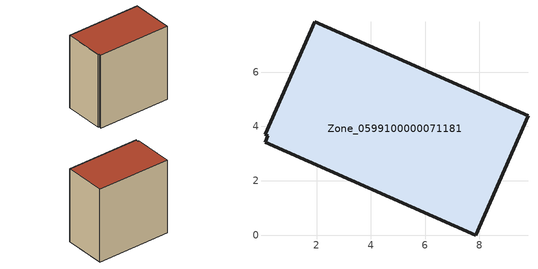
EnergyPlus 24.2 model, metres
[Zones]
Zone_0599100000071181
 floor ground (C_G): 0.21,3.66 0.11,3.71 1.93,7.85 9.79,4.39 7.86,0 0.1,3.42 z0
 wall outside (C_F): 7.86,0 9.79,4.39 1.93,7.85 0.11,3.71 0.21,3.66 0.1,3.42 7.86,0 z0:8.61
 roof outside (C_R): 0.21,3.66 0.1,3.42 7.86,0 9.79,4.39 1.93,7.85 0.11,3.71 z8.61
[BUILDING]
Pand.0599100000071181: North Axis=0; Terrain=City; Loads Convergence Tolerance Value=0.04; Temperature Convergence Tolerance Value=0.4; Solar Distribution=FullExterior; Maximum Number of Warmup Days=25; Minimum Number of Warmup Days=1
[Site:Location]
Rotterdam.The.Hague.AP_ZH_NLD Design_Conditions: Latitude=51.96; Longitude=4.45; Time Zone=1; Elevation=-4.5
[SITE:GROUNDTEMPERATURE:BUILDINGSURFACE]
18, 18, 18, 18, 18, 18, 18, 18, 18, 18, 18, 18
[MATERIAL] Thermal Absorptance=0.9; Solar Absorptance=0.7; Visible Absorptance=0.7
Name | Roughness | Thickness | Conductivity | Density | Specific Heat
G.TC.1946-1964 | MediumSmooth | 0.15 | 1 | 540 | 1210
F.TC.1946-1964 | Rough | 0.3 | 0.857143 | 1920 | 840
R.TC.1946-1964 | MediumRough | 0.2 | 0.235294 | 1500 | 1000
[CONSTRUCTION]
C_G: G.TC.1946-1964
C_F: F.TC.1946-1964
C_R: R.TC.1946-1964
[ZONE]
Zone_0599100000071181: Type=1; Multiplier=1; Ceiling Height=Autocalculate; Volume=Autocalculate; Floor Area=autocalculate; Part of Total Floor Area=Yes
[ZONEINFILTRATION:DESIGNFLOWRATE]
Infil_Zone_0599100000071181: Zone or ZoneList or Space or SpaceList=Zone_0599100000071181; Schedule=AlwaysOn; Design Flow Rate Calculation Method=Flow/Area; Flow Rate per Floor Area=0.003; Constant Term Coefficient=1; Temperature Term Coefficient=0; Velocity Term Coefficient=0; Velocity Squared Term Coefficient=0
[HVACTEMPLATE:ZONE:IDEALLOADSAIRSYSTEM]
Zone_0599100000071181: Maximum Heating Supply Air Temperature=50; Minimum Cooling Supply Air Temperature=13; Maximum Heating Supply Air Humidity Ratio=0.0156; Minimum Cooling Supply Air Humidity Ratio=0.0077; Heating Limit=NoLimit; Cooling Limit=NoLimit; Dehumidification Control Type=ConstantSensibleHeatRatio; Cooling Sensible Heat Ratio=0.7; Dehumidification Setpoint=60; Humidification Control Type=None; Humidification Setpoint=30; Outdoor Air Method=None; Outdoor Air Flow Rate per Person=0.00944; Outdoor Air Flow Rate per Zone Floor Area=0; Outdoor Air Flow Rate per Zone=0; Demand Controlled Ventilation Type=None; Outdoor Air Economizer Type=NoEconomizer; Heat Recovery Type=None; Sensible Heat Recovery Effectiveness=0.7; Latent Heat Recovery Effectiveness=0.65
[ZONECONTROL:THERMOSTAT]
ThermostatControl_Zone_0599100000071181: Zone or ZoneList=Zone_0599100000071181; Control Type Schedule=DualSetpointControlType; Control 1=Thermostat_Zone_0599100000071181; Temperature Difference Between Cutout And Setpoint=0
[THERMOSTATSETPOINT:DUALSETPOINT]
Thermostat_Zone_0599100000071181: Heating Setpoint Temperature Schedule=HeatingSetpoint_Zone_0599100000071181; Cooling Setpoint Temperature Schedule=CoolingSetpoint_Zone_0599100000071181
[SCHEDULE:COMPACT]
HeatingSetpoint_Zone_0599100000071181: Through: 12/31, For: AllDays, Until: 24:00, 21
CoolingSetpoint_Zone_0599100000071181: Through: 12/31, For: AllDays, Until: 24:00, 24
DualSetpointControlType: Through: 12/31, For: AllDays, Until: 24:00, 4
AlwaysOn: Through: 12/31, For: AllDays, Until: 24:00, 1
